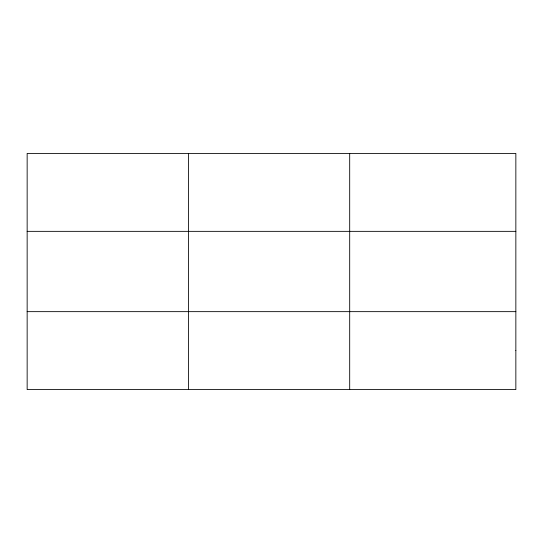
<?xml version="1.0" encoding="UTF-8"?>
<svg xmlns="http://www.w3.org/2000/svg" width="543" height="543" viewBox="0 0 543 543"><rect width="100%" height="100%" fill="white"/><g stroke="black" fill="none" stroke-linecap="round" stroke-linejoin="round"><path stroke-width="0.81" d="M188.421 389.582L188.421 153.418M349.692 389.582L349.692 153.418M27.15 231.352L515.85 231.352M27.15 311.648L515.85 311.648M515.85 350.615L515.85 389.582L27.15 389.582L27.15 153.418L515.85 153.418L515.85 350.615"/></g></svg>
